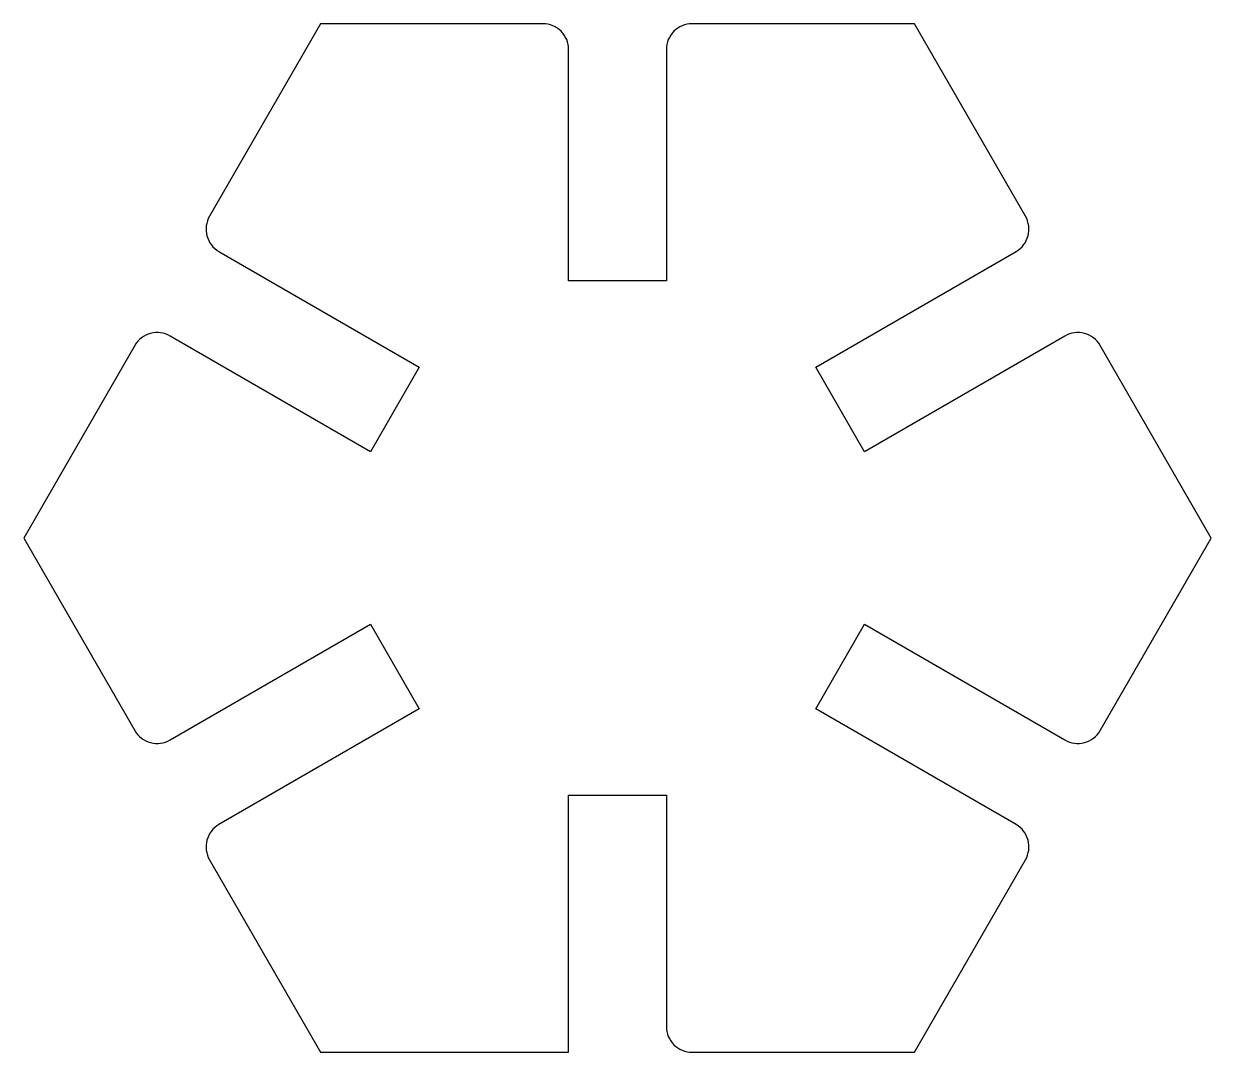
# Model space of a CAD drawing. Header units: millimetres. Extents: x -23.1 to 23.1, y -20 to 20.
import ezdxf

# ---------------------------------------------------------------- set-up
doc = ezdxf.new("R2010")
doc.units = ezdxf.units.MM
doc.layers.get('0').update_dxf_attribs({"linetype": 'CONTINUOUS'})

msp = doc.modelspace()

# ---------------------------------------------------------------- linework, layer by layer
msp.add_lwpolyline([(17.404, -7.855, 0.414214), (18.771, -7.489), (23.094, 0), (18.771, 7.489, 0.414214), (17.404, 7.855), (9.61, 3.355), (7.71, 6.645), (15.504, 11.145, 0.414214), (15.871, 12.511), (11.547, 20), (2.9, 20, 0.414214), (1.9, 19), (1.9, 10), (-1.9, 10), (-1.9, 19, 0.414214), (-2.9, 20), (-11.547, 20), (-15.871, 12.511, 0.414214), (-15.504, 11.145), (-7.71, 6.645), (-9.61, 3.355), (-17.404, 7.855, 0.414214), (-18.771, 7.489), (-23.094, 0), (-18.771, -7.489, 0.414214), (-17.404, -7.855), (-9.61, -3.355), (-7.71, -6.645), (-15.504, -11.145, 0.414214), (-15.871, -12.511), (-11.547, -20), (-1.9, -20), (-1.9, -10), (1.9, -10), (1.9, -19, 0.414214), (2.9, -20), (11.547, -20), (15.871, -12.511, 0.414214), (15.504, -11.145), (7.71, -6.645), (9.61, -3.355)], format="xyb", close=True)

doc.saveas('drawing.dxf')
